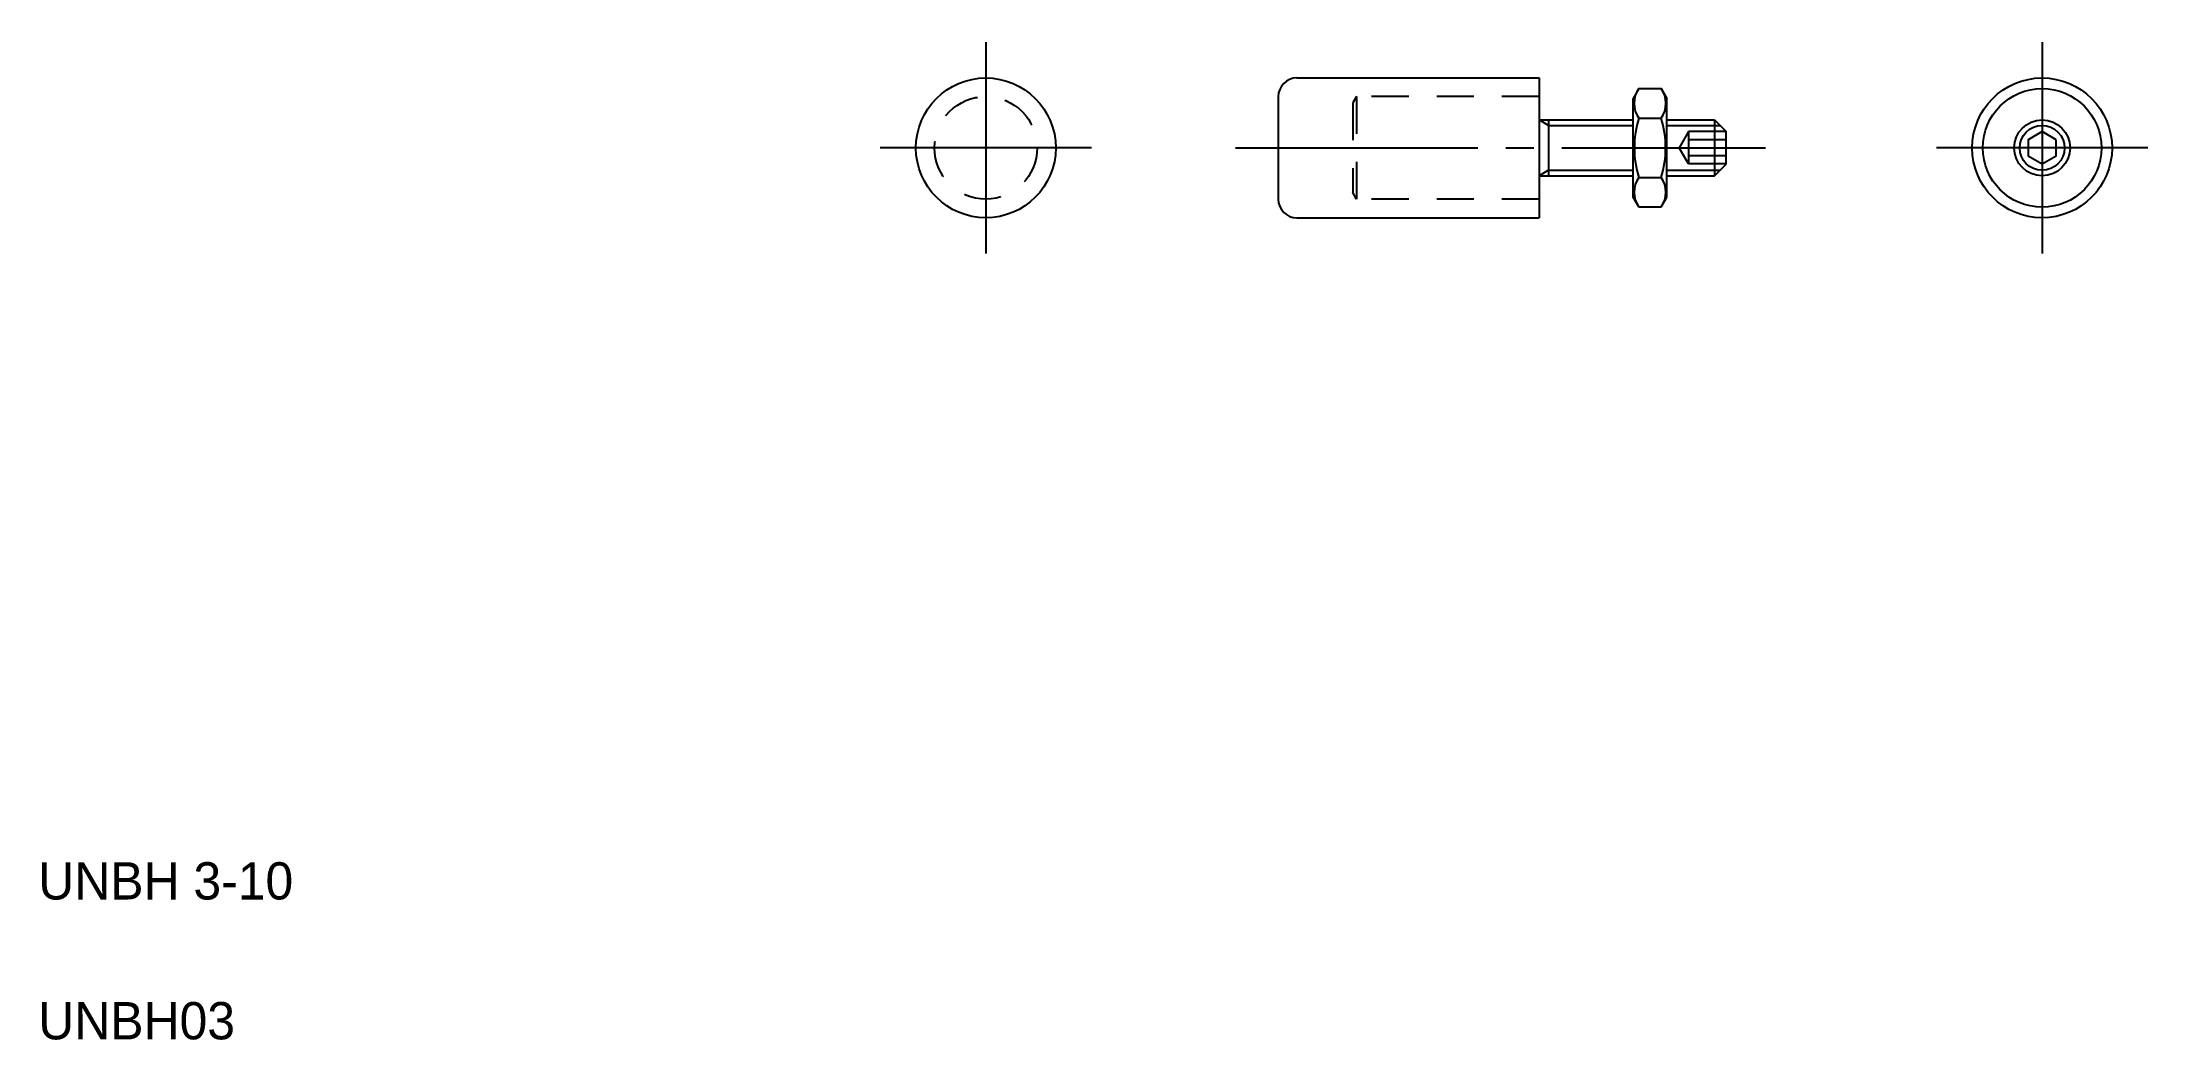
# Model space of a CAD drawing. Extents: x 5 to 118, y 5 to 58.
import ezdxf

# ---------------------------------------------------------------- set-up
doc = ezdxf.new("R2010")
doc.units = 0
doc.linetypes.add('CENTER', pattern=[17.5, 13, -1.5, 1.5, -1.5])
doc.linetypes.add('DASHED', pattern=[3.5, 2, -1.5])
doc.layers.get('0').update_dxf_attribs({"linetype": 'CONTINUOUS'})
doc.layers.add('CENTER', color=1, linetype='CENTER')

msp = doc.modelspace()

# ---------------------------------------------------------------- linework, layer by layer
at = {"color": 7, "linetype": 'CONTINUOUS'}
for p, q in [((72.5, 56.56), (85.5, 56.56)), ((85.5, 56.56), (85.5, 49.06)), ((71.5, 55.56), (71.5, 50.06)), ((90.84, 55.99), (90.54, 55.46)), ((90.54, 50.16), (90.54, 55.46)), ((90.84, 55.99), (92.04, 55.99)), ((92.04, 55.99), (92.34, 55.46)), ((92.34, 50.16), (92.34, 55.46)), ((85.5, 54.31), (90.54, 54.31)), ((86, 54.31), (86, 51.31)), ((90.84, 54.4), (92.04, 54.4)), ((92.34, 54.31), (94.9, 54.31)), ((94.9, 54.31), (94.9, 51.31)), ((94.9, 54.31), (95.5, 53.71)), ((85.5, 51.31), (90.54, 51.31)), ((90.84, 51.23), (92.04, 51.23)), ((92.34, 51.31), (94.9, 51.31)), ((94.9, 51.31), (95.5, 51.91)), ((90.84, 49.64), (90.54, 50.16)), ((92.04, 49.64), (92.34, 50.16)), ((72.5, 49.06), (85.5, 49.06)), ((90.84, 49.64), (92.04, 49.64))]:
    msp.add_line(p, q, dxfattribs=at)
at = {"color": 3, "linetype": 'DASHED'}
for p, q in [((75.7, 55.56), (75.5, 55.22)), ((75.7, 55.56), (75.7, 50.06)), ((85.5, 55.56), (75.7, 55.56)), ((75.5, 55.22), (75.5, 50.41)), ((93.5, 53.68), (93, 52.81)), ((93.5, 53.68), (93.5, 51.95)), ((95.5, 53.68), (93.5, 53.68)), ((95.5, 53.25), (93.5, 53.25)), ((95.5, 53.71), (95.5, 51.91)), ((93.5, 51.95), (93, 52.81)), ((95.5, 52.38), (93.5, 52.38)), ((95.5, 51.95), (93.5, 51.95)), ((75.7, 50.06), (75.5, 50.41)), ((85.5, 50.06), (75.7, 50.06))]:
    msp.add_line(p, q, dxfattribs=at)
at = {"color": 3, "linetype": 'CONTINUOUS'}
for p, q in [((86, 54.01), (85.5, 54.31)), ((86, 54.01), (90.54, 54.01)), ((92.34, 54.01), (95.2, 54.01)), ((86, 51.61), (85.5, 51.31)), ((86, 51.61), (90.54, 51.61)), ((92.34, 51.61), (95.2, 51.61))]:
    msp.add_line(p, q, dxfattribs=at)
for p, q in [((87.14, 54.01), (87.14, 54.01)), ((88.27, 54.01), (88.27, 54.01))]:
    msp.add_line(p, q)
at = {"color": 7, "linetype": 'CONTINUOUS'}
msp.add_lwpolyline([(113.22, 53.25), (112.47, 53.68), (111.72, 53.25), (111.72, 52.38), (112.47, 51.95), (113.22, 52.38)], close=True, dxfattribs=at)
for centre, radius in [((55.82, 52.81), 3.75), ((112.47, 52.81), 3.75), ((112.47, 52.81), 3.18), ((112.47, 52.81), 1.5)]:
    msp.add_circle(centre, radius, dxfattribs=at)
at = {"color": 3, "linetype": 'DASHED'}
msp.add_circle((55.82, 52.81), 2.75, dxfattribs=at)
at = {"color": 3, "linetype": 'CONTINUOUS'}
msp.add_circle((112.47, 52.81), 1.2, dxfattribs=at)
at = {"color": 7, "linetype": 'CONTINUOUS'}
for centre, radius, start, end in [((72.5, 55.56), 1, 90, 180), ((92, 55.2), 1.41, 145.6111, 214.3889), ((90.88, 55.2), 1.41, 325.6111, 34.3889), ((95.85, 52.81), 5.25, 162.4111, 197.5889), ((87.03, 52.81), 5.25, 342.4111, 17.5889), ((92, 50.43), 1.41, 145.6111, 214.3889), ((90.88, 50.43), 1.41, 325.6111, 34.3889), ((72.5, 50.06), 1, 180, 270)]:
    msp.add_arc(centre, radius, start, end, dxfattribs=at)
at = {"layer": 'CENTER', "color": 1, "linetype": 'CENTER'}
for p, q in [((55.82, 58.48), (55.82, 47.15)), ((112.47, 58.48), (112.47, 47.15)), ((61.48, 52.81), (50.15, 52.81)), ((69.21, 52.81), (97.63, 52.81)), ((118.14, 52.81), (106.81, 52.81))]:
    msp.add_line(p, q, dxfattribs=at)

# ---------------------------------------------------------------- texts
at = {"color": 7, "linetype": 'CONTINUOUS'}
for s, p in [('UNBH 3-10', (5, 12.5)), ('UNBH03', (5, 5))]:
    msp.add_text(s, height=2, dxfattribs=at).set_placement(p)

doc.saveas('drawing.dxf')
